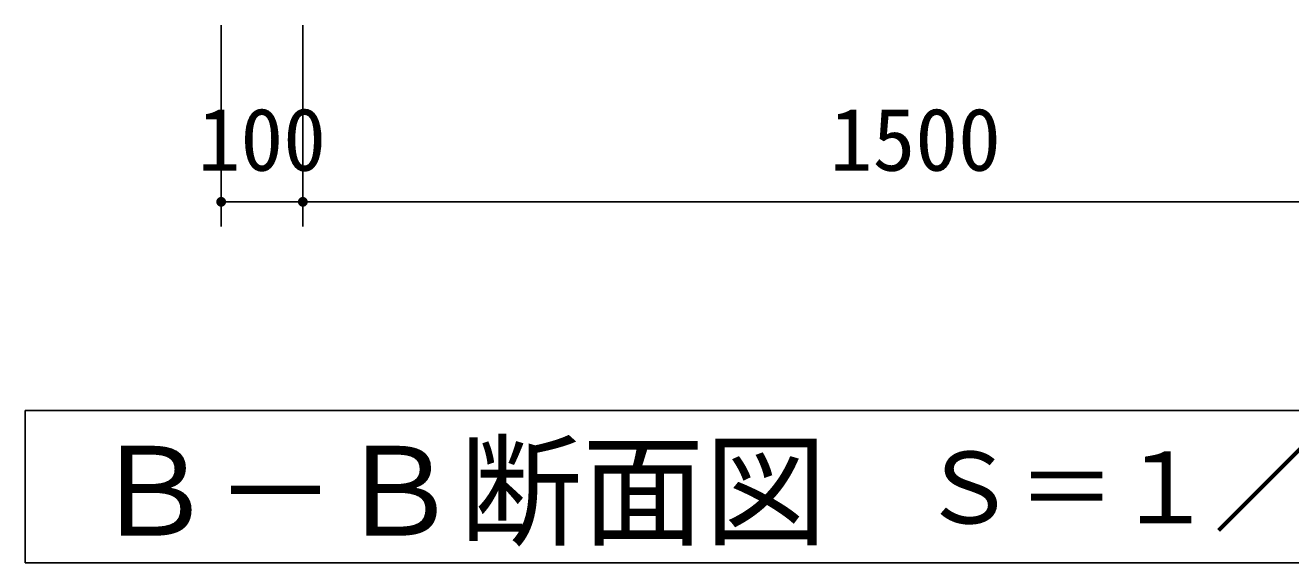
# Model space of a CAD drawing. Units: millimetres, scale not verified. Extents: x -8910 to 8910, y -6308 to 6308.
# Drawn here: x -191 to 1358, y -4695 to -4037 of the extents above; entities that cross this region are included whole.
import ezdxf
from ezdxf.enums import TextEntityAlignment as Align

# ---------------------------------------------------------------- set-up
doc = ezdxf.new("R2010")
doc.units = ezdxf.units.MM
doc.header["$LTSCALE"] = 30
doc.layers.add('0-0_製作', color=5, linetype='Continuous', lineweight=25)
doc.layers.add('0-2_機器', color=2, linetype='Continuous', lineweight=25)
doc.styles.add('ＭＳ ゴシック', font='')
doc.styles.get('ＭＳ ゴシック').set_extended_font_data('MS Gothic')

msp = doc.modelspace()

# ---------------------------------------------------------------- linework, layer by layer
at = {"layer": '0-0_製作', "color": 2}
for p, q in [((49.22, -4283.19), (49.22, -4036.9)), ((149.21, -4283.19), (149.21, -4036.9))]:
    msp.add_line(p, q, dxfattribs=at)
at = {"layer": '0-0_製作'}
for points in [[(43.22, -4253.19), (49.22, -4247.19), (49.22, -4253.19)], [(43.23, -4252.81), (49.22, -4247.19), (43.22, -4253.19)], [(43.22, -4253.19), (49.22, -4253.19), (43.26, -4253.94)], [(43.32, -4252.06), (49.22, -4247.19), (43.23, -4252.81)], [(43.26, -4253.94), (49.22, -4253.19), (43.4, -4254.68)], [(43.51, -4251.33), (49.22, -4247.19), (43.32, -4252.06)], [(43.4, -4254.68), (49.22, -4253.19), (43.64, -4255.4)], [(43.79, -4250.63), (49.22, -4247.19), (43.51, -4251.33)], [(43.64, -4255.4), (49.22, -4253.19), (43.96, -4256.08)], [(44.15, -4249.97), (49.22, -4247.19), (43.79, -4250.63)], [(43.96, -4256.08), (49.22, -4253.19), (44.36, -4256.71)], [(44.59, -4249.36), (49.22, -4247.19), (44.15, -4249.97)], [(44.36, -4256.71), (49.22, -4253.19), (44.84, -4257.29)], [(45.11, -4248.81), (49.22, -4247.19), (44.59, -4249.36)], [(44.84, -4257.29), (49.22, -4253.19), (45.39, -4257.81)], [(45.69, -4248.33), (49.22, -4247.19), (45.11, -4248.81)], [(45.39, -4257.81), (49.22, -4253.19), (46, -4258.25)], [(46.32, -4247.93), (49.22, -4247.19), (45.69, -4248.33)], [(46, -4258.25), (49.22, -4253.19), (46.66, -4258.62)], [(47.01, -4247.61), (49.22, -4247.19), (46.32, -4247.93)], [(46.66, -4258.62), (49.22, -4253.19), (47.36, -4258.89)], [(47.72, -4247.38), (49.22, -4247.19), (47.01, -4247.61)], [(47.36, -4258.89), (49.22, -4253.19), (48.09, -4259.08)], [(48.46, -4247.23), (49.22, -4247.19), (47.72, -4247.38)], [(48.09, -4259.08), (49.22, -4253.19), (48.84, -4259.17)], [(48.84, -4259.17), (49.22, -4253.19), (49.22, -4259.19)], [(49.22, -4247.19), (55.17, -4252.43), (49.22, -4253.19)], [(49.22, -4247.19), (55.03, -4251.69), (55.17, -4252.43)], [(49.22, -4247.19), (54.79, -4250.98), (55.03, -4251.69)], [(49.22, -4247.19), (54.47, -4250.3), (54.79, -4250.98)], [(49.22, -4247.19), (54.07, -4249.66), (54.47, -4250.3)], [(49.22, -4247.19), (53.59, -4249.08), (54.07, -4249.66)], [(49.22, -4247.19), (53.04, -4248.56), (53.59, -4249.08)], [(49.22, -4247.19), (52.43, -4248.12), (53.04, -4248.56)], [(49.22, -4247.19), (51.77, -4247.76), (52.43, -4248.12)], [(49.22, -4247.19), (51.07, -4247.48), (51.77, -4247.76)], [(49.22, -4247.19), (50.34, -4247.29), (51.07, -4247.48)], [(49.22, -4247.19), (49.59, -4247.2), (50.34, -4247.29)], [(49.22, -4253.19), (55.17, -4252.43), (55.22, -4253.19)], [(49.22, -4253.19), (49.97, -4259.14), (49.22, -4259.19)], [(49.22, -4253.19), (50.71, -4259), (49.97, -4259.14)], [(49.22, -4253.19), (51.42, -4258.77), (50.71, -4259)], [(49.22, -4253.19), (52.11, -4258.44), (51.42, -4258.77)], [(49.22, -4253.19), (52.74, -4258.04), (52.11, -4258.44)], [(49.22, -4253.19), (53.32, -4257.56), (52.74, -4258.04)], [(49.22, -4253.19), (53.84, -4257.01), (53.32, -4257.56)], [(49.22, -4253.19), (54.28, -4256.4), (53.84, -4257.01)], [(49.22, -4253.19), (54.64, -4255.74), (54.28, -4256.4)], [(49.22, -4253.19), (54.92, -4255.04), (54.64, -4255.74)], [(49.22, -4253.19), (55.11, -4254.31), (54.92, -4255.04)], [(49.22, -4253.19), (55.2, -4253.56), (55.11, -4254.31)], [(49.22, -4253.19), (55.22, -4253.19), (55.2, -4253.56)], [(143.21, -4253.19), (149.21, -4247.19), (149.21, -4253.19)], [(143.22, -4252.81), (149.21, -4247.19), (143.21, -4253.19)], [(143.21, -4253.19), (149.21, -4253.19), (143.26, -4253.94)], [(143.32, -4252.06), (149.21, -4247.19), (143.22, -4252.81)], [(143.26, -4253.94), (149.21, -4253.19), (143.4, -4254.68)], [(143.51, -4251.33), (149.21, -4247.19), (143.32, -4252.06)], [(143.4, -4254.68), (149.21, -4253.19), (143.63, -4255.4)], [(143.78, -4250.63), (149.21, -4247.19), (143.51, -4251.33)], [(143.63, -4255.4), (149.21, -4253.19), (143.96, -4256.08)], [(144.15, -4249.97), (149.21, -4247.19), (143.78, -4250.63)], [(143.96, -4256.08), (149.21, -4253.19), (144.36, -4256.71)], [(144.59, -4249.36), (149.21, -4247.19), (144.15, -4249.97)], [(144.36, -4256.71), (149.21, -4253.19), (144.84, -4257.29)], [(145.11, -4248.81), (149.21, -4247.19), (144.59, -4249.36)], [(144.84, -4257.29), (149.21, -4253.19), (145.39, -4257.81)], [(145.69, -4248.33), (149.21, -4247.19), (145.11, -4248.81)], [(145.39, -4257.81), (149.21, -4253.19), (146, -4258.25)], [(146.32, -4247.93), (149.21, -4247.19), (145.69, -4248.33)], [(146, -4258.25), (149.21, -4253.19), (146.66, -4258.62)], [(147, -4247.61), (149.21, -4247.19), (146.32, -4247.93)], [(146.66, -4258.62), (149.21, -4253.19), (147.36, -4258.89)], [(147.72, -4247.38), (149.21, -4247.19), (147, -4247.61)], [(147.36, -4258.89), (149.21, -4253.19), (148.09, -4259.08)], [(148.46, -4247.23), (149.21, -4247.19), (147.72, -4247.38)], [(148.09, -4259.08), (149.21, -4253.19), (148.84, -4259.17)], [(148.84, -4259.17), (149.21, -4253.19), (149.21, -4259.19)], [(149.21, -4247.19), (155.17, -4252.43), (149.21, -4253.19)], [(149.21, -4247.19), (155.02, -4251.69), (155.17, -4252.43)], [(149.21, -4247.19), (154.79, -4250.98), (155.02, -4251.69)], [(149.21, -4247.19), (154.47, -4250.3), (154.79, -4250.98)], [(149.21, -4247.19), (154.07, -4249.66), (154.47, -4250.3)], [(149.21, -4247.19), (153.59, -4249.08), (154.07, -4249.66)], [(149.21, -4247.19), (153.04, -4248.56), (153.59, -4249.08)], [(149.21, -4247.19), (152.43, -4248.12), (153.04, -4248.56)], [(149.21, -4247.19), (151.77, -4247.76), (152.43, -4248.12)], [(149.21, -4247.19), (151.07, -4247.48), (151.77, -4247.76)], [(149.21, -4247.19), (150.34, -4247.29), (151.07, -4247.48)], [(149.21, -4247.19), (149.59, -4247.2), (150.34, -4247.29)], [(149.21, -4253.19), (155.17, -4252.43), (155.21, -4253.19)], [(149.21, -4253.19), (149.97, -4259.14), (149.21, -4259.19)], [(149.21, -4253.19), (150.71, -4259), (149.97, -4259.14)], [(149.21, -4253.19), (151.42, -4258.77), (150.71, -4259)], [(149.21, -4253.19), (152.1, -4258.44), (151.42, -4258.77)], [(149.21, -4253.19), (152.74, -4258.04), (152.1, -4258.44)], [(149.21, -4253.19), (153.32, -4257.56), (152.74, -4258.04)], [(149.21, -4253.19), (153.84, -4257.01), (153.32, -4257.56)], [(149.21, -4253.19), (154.28, -4256.4), (153.84, -4257.01)], [(149.21, -4253.19), (154.64, -4255.74), (154.28, -4256.4)], [(149.21, -4253.19), (154.92, -4255.04), (154.64, -4255.74)], [(149.21, -4253.19), (155.11, -4254.31), (154.92, -4255.04)], [(149.21, -4253.19), (155.2, -4253.56), (155.11, -4254.31)], [(149.21, -4253.19), (155.21, -4253.19), (155.2, -4253.56)]]:
    msp.add_solid(points, dxfattribs=at)
at = {"layer": '0-2_機器'}
for p, q in [((49.22, -4253.19), (149.21, -4253.19)), ((149.21, -4253.19), (1649.21, -4253.19))]:
    msp.add_line(p, q, dxfattribs=at)
at = {"layer": '0-2_機器', "color": 3}
msp.add_lwpolyline([(1838.79, -4695.21), (1838.79, -4508.9), (-190.54, -4508.9), (-190.54, -4695.21)], close=True, dxfattribs=at)

# ---------------------------------------------------------------- texts
at = {"layer": '0-2_機器', "color": 4, "style": 'ＭＳ ゴシック'}
for s, height, p in [('100', 76.98, (20.46, -4238.19)), ('1500', 76.98, (794.21, -4238.19)), ('Ｂ－Ｂ断面図', 110, (-109.3, -4695.18)), ('Ｓ＝１／３０', 87.98, (904.26, -4673.51))]:
    msp.add_text(s, height=height, dxfattribs=at).set_placement(p, align=Align.BOTTOM_LEFT)

doc.saveas('drawing.dxf')
